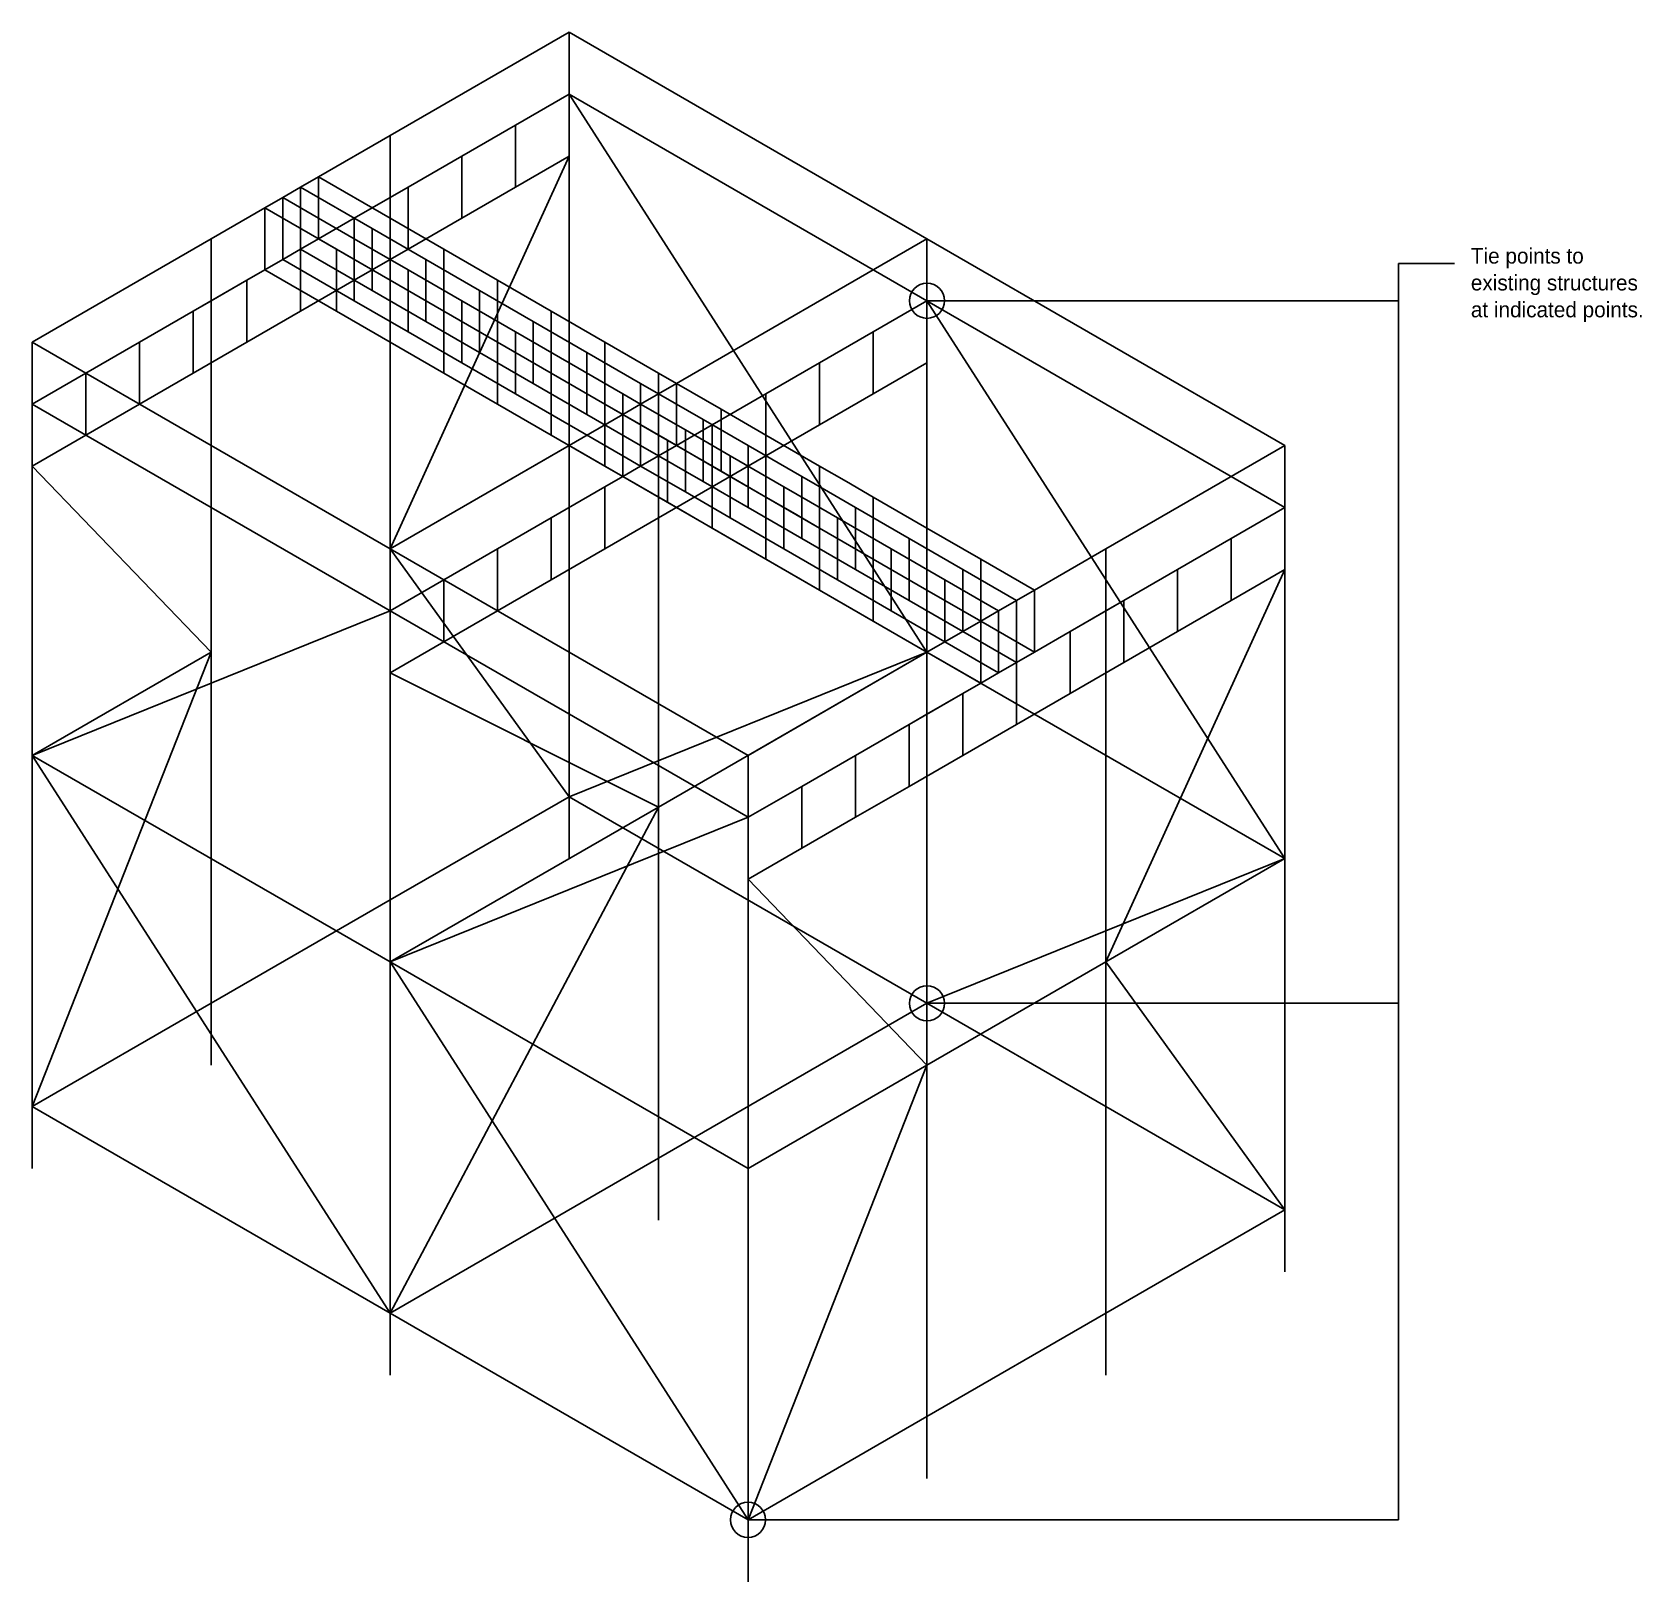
# Model space of a CAD drawing. Header units: millimetres. Extents: x -3894 to 3896, y -3750 to 3750.
import ezdxf

# ---------------------------------------------------------------- set-up
doc = ezdxf.new("R2010")
doc.units = ezdxf.units.MM
doc.layers.add('DIMENSION', color=1, linetype='CONTINUOUS')
doc.layers.add('PIPES', color=5, linetype='CONTINUOUS')

msp = doc.modelspace()

# ---------------------------------------------------------------- linework, layer by layer
at = {"layer": 'DIMENSION', "color": 6}
for p, q in [((2718.597573, -3450.0095), (2718.597573, 2630.0055)), ((2718.597573, -950.0045), (2718.597573, 2630.0055)), ((2718.597573, 2450.0055), (2718.597573, 2630.0055)), ((2718.597573, 2630.0055), (2988.597573, 2630.0055)), ((436.546766, 2450.0055), (2718.597573, 2450.0055)), ((436.546766, -950.0045), (2718.597573, -950.0045)), ((-429.487298, -3450.0095), (2718.597573, -3450.0095))]:
    msp.add_line(p, q, dxfattribs=at)
for centre in [(436.546766, 2450.0055), (436.546766, -950.0045), (-429.487298, -3450.0095)]:
    msp.add_circle(centre, 85, dxfattribs=at)
at = {"layer": 'PIPES'}
for p, q in [((-1295.512702, 3750.0105), (-2161.546766, 3250.0055)), ((-1295.512702, 3450.0105), (-1295.512702, 3750.0105)), ((436.546766, 2750.0055), (-1295.512702, 3750.0105)), ((-1295.512702, 3450.0105), (-1555.320323, 3300.0105)), ((436.546766, 2450.0055), (-1295.512702, 3450.0105)), ((-1295.512702, 3150.0105), (-1295.512702, 3450.0105)), ((-1295.512702, 3450.0105), (436.546766, 749.9955)), ((-1555.320323, 3300.0105), (-1815.136604, 3150.0055)), ((-1555.320323, 3000.0105), (-1555.320323, 3300.0105)), ((-2161.546766, 3250.0055), (-2507.956927, 3050.0055)), ((-2161.546766, 2950.0055), (-2161.546766, 3250.0055)), ((-1295.512702, 3150.0105), (-2161.546766, 1249.9955)), ((-1815.136604, 3150.0055), (-2074.944226, 3000.0055)), ((-1815.136604, 2850.0055), (-1815.136604, 3150.0055)), ((-1555.320323, 3000.0105), (-1295.512702, 3150.0105)), ((-1295.512702, 1750.0005), (-1295.512702, 3150.0105)), ((-2507.956927, 3050.0055), (-2594.559468, 3000.0055)), ((-2161.546766, 2850.0055), (-2507.956927, 3050.0055)), ((-2507.956927, 3050.0055), (-2507.956927, 2750.0055)), ((-2594.559468, 3000.0055), (-2681.162008, 2950.0055)), ((-2248.149306, 2800.0055), (-2594.559468, 3000.0055)), ((-2594.559468, 3000.0055), (-2594.559468, 2700.0055)), ((-2334.751847, 2850.0055), (-2074.944226, 3000.0055)), ((-2074.944226, 3000.0055), (-2161.546766, 2950.0055)), ((-2074.944226, 2700.0055), (-2074.944226, 3000.0055)), ((-1815.136604, 2850.0055), (-1555.320323, 3000.0105)), ((-2767.764549, 2900.0055), (-3027.57217, 2750.0055)), ((-2681.162008, 2950.0055), (-2767.764549, 2900.0055)), ((-2421.354387, 2700.0055), (-2767.764549, 2900.0055)), ((-2767.764549, 2900.0055), (-2767.764549, 2600.0055)), ((-2334.751847, 2750.0055), (-2681.162008, 2950.0055)), ((-2681.162008, 2950.0055), (-2681.162008, 2650.0055)), ((-2161.546766, 2950.0055), (-2334.751847, 2850.0055)), ((-2161.546766, 1249.9955), (-2161.546766, 2950.0055)), ((-2334.751847, 2850.0055), (-2507.956927, 2750.0055)), ((-2334.751847, 2550.0055), (-2334.751847, 2850.0055)), ((-1901.739145, 2700.0055), (-2161.546766, 2850.0055)), ((-2161.546766, 2550.0055), (-2161.546766, 2850.0055)), ((-2074.944226, 2700.0055), (-1815.136604, 2850.0055)), ((-3027.57217, 2750.0055), (-3893.597573, 2250.0055)), ((-3027.57217, 2450.0055), (-3027.57217, 2750.0055)), ((-2507.956927, 2750.0055), (-2594.559468, 2700.0055)), ((-2161.546766, 2550.0055), (-2507.956927, 2750.0055)), ((-2074.944226, 2600.0055), (-2334.751847, 2750.0055)), ((-2334.751847, 2450.0055), (-2334.751847, 2750.0055)), ((-1988.341685, 2650.0055), (-2248.149306, 2800.0055)), ((-2248.149306, 2500.0055), (-2248.149306, 2800.0055)), ((-775.89746, 2050.0005), (436.546766, 2750.0055)), ((436.546766, 2450.0055), (436.546766, 2750.0055)), ((2168.597573, 1750.0055), (436.546766, 2750.0055)), ((-2681.162008, 2650.0055), (-2767.764549, 2600.0055)), ((-2594.559468, 2700.0055), (-2681.162008, 2650.0055)), ((-2334.751847, 2450.0055), (-2681.162008, 2650.0055)), ((-2248.149306, 2500.0055), (-2594.559468, 2700.0055)), ((-2594.559468, 2400.0055), (-2594.559468, 2700.0055)), ((-2161.546766, 2550.0055), (-2421.354387, 2700.0055)), ((-2421.354387, 2400.0055), (-2421.354387, 2700.0055)), ((-2334.751847, 2550.0055), (-2074.944226, 2700.0055)), ((-1728.534064, 2500.0055), (-1988.341685, 2650.0055)), ((-1988.341685, 2350.0055), (-1988.341685, 2650.0055)), ((-1641.931524, 2550.0055), (-1901.739145, 2700.0055)), ((-1901.739145, 2400.0055), (-1901.739145, 2700.0055)), ((-2767.764549, 2600.0055), (-2854.367089, 2550.0055)), ((-2421.354387, 2400.0055), (-2767.764549, 2600.0055)), ((-1815.136604, 2450.0055), (-2074.944226, 2600.0055)), ((-2074.944226, 2300.0055), (-2074.944226, 2600.0055)), ((-3114.172978, 2400.0065), (-2854.367089, 2550.0055)), ((-2854.367089, 2550.0055), (-3027.57217, 2450.0055)), ((-2854.367089, 2250.0055), (-2854.367089, 2550.0055)), ((-2594.559468, 2400.0055), (-2334.751847, 2550.0055)), ((-1988.341685, 2350.0055), (-2248.149306, 2500.0055)), ((-1901.739145, 2400.0055), (-2161.546766, 2550.0055)), ((-2161.546766, 2250.0055), (-2161.546766, 2550.0055)), ((-1468.726443, 2350.0055), (-1728.534064, 2500.0055)), ((-1728.534064, 2200.0055), (-1728.534064, 2500.0055)), ((-1382.123903, 2400.0055), (-1641.931524, 2550.0055)), ((-1641.931524, 2250.0055), (-1641.931524, 2550.0055)), ((-3027.57217, 2450.0055), (-3114.172978, 2400.0065)), ((-3027.57217, 749.9955), (-3027.57217, 2450.0055)), ((-2074.944226, 2300.0055), (-2334.751847, 2450.0055)), ((-1555.328983, 2300.0055), (-1815.136604, 2450.0055)), ((-1815.136604, 2150.0055), (-1815.136604, 2450.0055)), ((176.739145, 2300.0055), (436.546766, 2450.0055)), ((2168.597573, 1450.0055), (436.546766, 2450.0055)), ((436.546766, 2150.0055), (436.546766, 2450.0055)), ((436.546766, 2450.0055), (2168.597573, -250.0045)), ((-3114.172978, 2400.0065), (-3373.981465, 2250.006)), ((-3114.172978, 2100.0065), (-3114.172978, 2400.0065)), ((-2854.367089, 2250.0055), (-2594.559468, 2400.0055)), ((-2161.546766, 2250.0055), (-2421.354387, 2400.0055)), ((-1728.534064, 2200.0055), (-1988.341685, 2350.0055)), ((-1641.931524, 2250.0055), (-1901.739145, 2400.0055)), ((-1901.739145, 2100.0055), (-1901.739145, 2400.0055)), ((-1208.910162, 2200.0005), (-1468.726443, 2350.0055)), ((-1468.726443, 2050.0055), (-1468.726443, 2350.0055)), ((-1122.307621, 2250.0005), (-1382.123903, 2400.0055)), ((-1382.123903, 2100.0055), (-1382.123903, 2400.0055)), ((-1815.136604, 2150.0055), (-2074.944226, 2300.0055)), ((-1295.512702, 2150.0005), (-1555.328983, 2300.0055)), ((-1555.328983, 2000.0055), (-1555.328983, 2300.0055)), ((-83.077137, 2150.0005), (176.739145, 2300.0055)), ((176.739145, 2000.0055), (176.739145, 2300.0055)), ((-3893.597573, 1950.0055), (-3893.597573, 2250.0055)), ((-3893.597573, 2250.0055), (-2161.538106, 1250.0005)), ((-3373.981465, 2250.006), (-3633.789086, 2100.006)), ((-3373.981465, 1950.006), (-3373.981465, 2250.006)), ((-3114.172978, 2100.0065), (-2854.367089, 2250.0055)), ((-1901.739145, 2100.0055), (-2161.546766, 2250.0055)), ((-1468.726443, 2050.0055), (-1728.534064, 2200.0055)), ((-1382.123903, 2100.0055), (-1641.931524, 2250.0055)), ((-1382.115242, 2100.0005), (-1641.931524, 2250.0055)), ((-1641.931524, 1950.0055), (-1641.931524, 2250.0055)), ((-949.10254, 2050.0005), (-1208.910162, 2200.0005)), ((-1208.910162, 1900.0005), (-1208.910162, 2200.0005)), ((-862.5, 2100.0005), (-1122.307621, 2250.0005)), ((-1122.307621, 1950.0005), (-1122.307621, 2250.0005)), ((-1555.328983, 2000.0055), (-1815.136604, 2150.0055)), ((-1035.705081, 2000.0005), (-1295.512702, 2150.0005)), ((-1295.512702, 1850.0005), (-1295.512702, 2150.0005)), ((-342.884758, 2000.0005), (-83.077137, 2150.0005)), ((-83.077137, 1850.0005), (-83.077137, 2150.0005)), ((176.739145, 2000.0055), (436.546766, 2150.0055)), ((436.546766, 749.9955), (436.546766, 2150.0055)), ((-3633.789086, 2100.006), (-3893.597573, 1950.0055)), ((-3633.789086, 1800.006), (-3633.789086, 2100.006)), ((-3373.981465, 1950.006), (-3114.172978, 2100.0065)), ((-1641.931524, 1950.0055), (-1901.739145, 2100.0055)), ((-1208.910162, 1900.0005), (-1468.726443, 2050.0055)), ((-1122.307621, 1950.0005), (-1382.123903, 2100.0055)), ((-1122.307621, 1950.0005), (-1382.115242, 2100.0005)), ((-1382.115242, 1800.0005), (-1382.115242, 2100.0005)), ((-862.5, 2000.0005), (-949.10254, 2050.0005)), ((-949.10254, 1750.0005), (-949.10254, 2050.0005)), ((-775.89746, 2050.0005), (-862.5, 2100.0005)), ((-862.5, 1800.0005), (-862.5, 2100.0005)), ((-862.5, 2000.0005), (-775.89746, 2050.0005)), ((-775.89746, 1750.0005), (-775.89746, 2050.0005)), ((-775.89746, 2050.0005), (-559.391109, 1925.0005)), ((-3893.597573, 1950.0055), (-2161.538106, 950.0005)), ((-3893.597573, 1650.0055), (-3893.597573, 1950.0055)), ((-3633.789086, 1800.006), (-3373.981465, 1950.006)), ((-1382.115242, 1800.0005), (-1641.931524, 1950.0055)), ((-1295.512702, 1850.0005), (-1555.328983, 2000.0055)), ((-862.5, 1800.0005), (-1122.307621, 1950.0005)), ((-1035.705081, 1900.0005), (-1122.307621, 1950.0005)), ((-1122.307621, 1650.0005), (-1122.307621, 1950.0005)), ((-949.10254, 1950.0005), (-1035.705081, 2000.0005)), ((-1035.705081, 1700.0005), (-1035.705081, 2000.0005)), ((-1035.705081, 1900.0005), (-949.10254, 1950.0005)), ((-949.10254, 1950.0005), (-862.5, 2000.0005)), ((-949.10254, 1650.0005), (-949.10254, 1950.0005)), ((-949.10254, 1950.0005), (-732.596189, 1825.0005)), ((-862.5, 1700.0005), (-862.5, 2000.0005)), ((-862.5, 2000.0005), (-645.993649, 1875.0005)), ((-602.692379, 1850.0005), (-342.884758, 2000.0005)), ((-342.884758, 1700.0005), (-342.884758, 2000.0005)), ((-83.077137, 1850.0005), (176.739145, 2000.0055)), ((-2161.538106, 1250.0005), (-1035.705081, 1900.0005)), ((-949.10254, 1750.0005), (-1208.910162, 1900.0005)), ((-1035.705081, 1600.0005), (-1035.705081, 1900.0005)), ((-1035.705081, 1900.0005), (-819.19873, 1775.0005)), ((-645.993649, 1875.0005), (-429.487298, 1750.0005)), ((-645.993649, 1575.0005), (-645.993649, 1875.0005)), ((-559.391109, 1925.0005), (-342.884758, 1800.0005)), ((-559.391109, 1625.0005), (-559.391109, 1925.0005)), ((-3893.597573, 1650.0055), (-3633.789086, 1800.006)), ((-1122.307621, 1650.0005), (-1382.115242, 1800.0005)), ((-1035.705081, 1700.0005), (-1295.512702, 1850.0005)), ((-775.89746, 1750.0005), (-862.5, 1800.0005)), ((-775.89746, 1750.0005), (-602.692379, 1850.0005)), ((-732.596189, 1825.0005), (-516.089838, 1700.0005)), ((-732.596189, 1525.0005), (-732.596189, 1825.0005)), ((-602.692379, 1550.0005), (-602.692379, 1850.0005)), ((-342.884758, 1700.0005), (-83.077137, 1850.0005)), ((-342.884758, 1500.0005), (-342.884758, 1800.0005)), ((-342.884758, 1800.0005), (-83.077137, 1650.0005)), ((-1295.512702, 1750.0005), (-2161.546766, 1249.9955)), ((-1295.512702, 50.0005), (-1295.512702, 1750.0005)), ((436.546766, 749.9955), (-1295.512702, 1750.0005)), ((-862.5, 1700.0005), (-949.10254, 1750.0005)), ((-862.5, 1700.0005), (-775.89746, 1750.0005)), ((-819.19873, 1775.0005), (-602.692379, 1650.0005)), ((-819.19873, 1475.0005), (-819.19873, 1775.0005)), ((-775.89746, 1750.0005), (-559.391109, 1625.0005)), ((-429.487298, 1450.0005), (-429.487298, 1750.0005)), ((-429.487298, 1750.0005), (-169.679677, 1600.0005)), ((1302.563509, 1250.0005), (2168.597573, 1750.0055)), ((2168.597573, 1450.0055), (2168.597573, 1750.0055)), ((-3893.597573, 249.9955), (-3893.597573, 1650.0055)), ((-3893.597573, 1650.0055), (-3027.57217, 749.9955)), ((-1035.705081, 1600.0005), (-1122.307621, 1650.0005)), ((-949.10254, 1650.0005), (-1035.705081, 1700.0005)), ((-1035.705081, 1600.0005), (-949.10254, 1650.0005)), ((-949.10254, 1650.0005), (-862.5, 1700.0005)), ((-949.10254, 1650.0005), (-732.596189, 1525.0005)), ((-862.5, 1700.0005), (-645.993649, 1575.0005)), ((-862.5, 1400.0005), (-862.5, 1700.0005)), ((-602.692379, 1550.0005), (-342.884758, 1700.0005)), ((-602.692379, 1350.0005), (-602.692379, 1650.0005)), ((-602.692379, 1650.0005), (-342.884758, 1500.0005)), ((-516.089838, 1400.0005), (-516.089838, 1700.0005)), ((-516.089838, 1700.0005), (-256.282217, 1550.0005)), ((-83.077137, 1350.0005), (-83.077137, 1650.0005)), ((-83.077137, 1650.0005), (46.826674, 1575.0005)), ((-1122.307621, 1550.0005), (-1035.705081, 1600.0005)), ((-1035.705081, 1600.0005), (-819.19873, 1475.0005)), ((-645.993649, 1575.0005), (-429.487298, 1450.0005)), ((-559.391109, 1625.0005), (-342.884758, 1500.0005)), ((-169.679677, 1300.0005), (-169.679677, 1600.0005)), ((-169.679677, 1600.0005), (-39.775866, 1525.0005)), ((46.826674, 1575.0005), (176.728752, 1500.0015)), ((-1382.11351, 1400.0015), (-1122.307621, 1550.0005)), ((-1122.307621, 1250.0005), (-1122.307621, 1550.0005)), ((-862.5, 1400.0005), (-602.692379, 1550.0005)), ((-732.596189, 1525.0005), (-516.089838, 1400.0005)), ((-342.884758, 1500.0005), (-83.077137, 1350.0005)), ((-342.884758, 1200.0005), (-342.884758, 1500.0005)), ((-342.884758, 1500.0005), (-212.980947, 1425.0005)), ((-256.282217, 1250.0005), (-256.282217, 1550.0005)), ((-256.282217, 1550.0005), (-126.378407, 1475.0005)), ((-39.775866, 1525.0005), (90.126212, 1450.0015)), ((176.728752, 1200.0015), (176.728752, 1500.0015)), ((176.728752, 1500.0015), (436.53724, 1350.001)), ((-819.19873, 1475.0005), (-602.692379, 1350.0005)), ((-429.487298, 1450.0005), (-169.679677, 1300.0005)), ((-212.980947, 1425.0005), (-83.078869, 1350.0015)), ((-126.378407, 1475.0005), (3.523672, 1400.0015)), ((90.126212, 1150.0015), (90.126212, 1450.0015)), ((90.126212, 1450.0015), (349.934699, 1300.001)), ((1908.789952, 1300.0055), (2168.597573, 1450.0055)), ((2168.597573, 1150.0055), (2168.597573, 1450.0055)), ((-1641.921997, 1250.001), (-1382.11351, 1400.0015)), ((-1382.11351, 1100.0015), (-1382.11351, 1400.0015)), ((-1122.307621, 1250.0005), (-862.5, 1400.0005)), ((-862.5, -0.0095), (-862.5, 1400.0005)), ((-602.692379, 1350.0005), (-342.884758, 1200.0005)), ((-516.089838, 1400.0005), (-256.282217, 1250.0005)), ((-83.078869, 1350.0015), (176.729619, 1200.001)), ((-83.078869, 1050.0015), (-83.078869, 1350.0015)), ((3.523672, 1100.0015), (3.523672, 1400.0015)), ((3.523672, 1400.0015), (263.332159, 1250.001)), ((436.53724, 1050.001), (436.53724, 1350.001)), ((436.53724, 1350.001), (696.344861, 1200.001)), ((-2161.546766, -450.0045), (-2161.546766, 1249.9955)), ((-2161.546766, 1249.9955), (-1295.512702, 50.0005)), ((-2161.538106, 950.0005), (-2161.538106, 1250.0005)), ((-2161.538106, 1250.0005), (-429.487298, 250.0005)), ((-1901.729619, 1100.001), (-1641.921997, 1250.001)), ((-1641.921997, 950.001), (-1641.921997, 1250.001)), ((-1382.11351, 1100.0015), (-1122.307621, 1250.0005)), ((-256.282217, 1250.0005), (3.523672, 1100.0015)), ((-169.679677, 1300.0005), (90.126212, 1150.0015)), ((263.332159, 950.001), (263.332159, 1250.001)), ((263.332159, 1250.001), (523.13978, 1100.001)), ((349.934699, 1000.001), (349.934699, 1300.001)), ((349.934699, 1300.001), (609.74232, 1150.001)), ((956.153348, 1050.0005), (1302.563509, 1250.0005)), ((1302.563509, 950.0005), (1302.563509, 1250.0005)), ((1648.973671, 1150.0005), (1908.789952, 1300.0055)), ((1908.789952, 1000.0055), (1908.789952, 1300.0055)), ((-342.884758, 1200.0005), (-83.078869, 1050.0015)), ((176.729619, 1200.001), (436.53724, 1050.001)), ((176.729619, 900.001), (176.729619, 1200.001)), ((696.344861, 900.001), (696.344861, 1200.001)), ((696.344861, 1200.001), (956.153348, 1050.0005)), ((-2161.538106, 950.0005), (-1901.729619, 1100.001)), ((-1901.729619, 800.001), (-1901.729619, 1100.001)), ((-1641.921997, 950.001), (-1382.11351, 1100.0015)), ((3.523672, 1100.0015), (263.332159, 950.001)), ((90.126212, 1150.0015), (349.934699, 1000.001)), ((523.13978, 800.001), (523.13978, 1100.001)), ((523.13978, 1100.001), (782.948267, 950.0005)), ((609.74232, 850.001), (609.74232, 1150.001)), ((609.74232, 1150.001), (869.550808, 1000.0005)), ((2168.597573, 1150.0055), (1302.563509, -750.0095)), ((1389.16605, 1000.0005), (1648.973671, 1150.0005)), ((1648.973671, 850.0005), (1648.973671, 1150.0005)), ((1908.789952, 1000.0055), (2168.597573, 1150.0055)), ((2168.597573, -250.0045), (2168.597573, 1150.0055)), ((-83.078869, 1050.0015), (176.729619, 900.001)), ((436.53724, 1050.001), (696.345727, 900.0005)), ((436.53724, 750.001), (436.53724, 1050.001)), ((869.550808, 1000.0005), (956.153348, 1050.0005)), ((956.153348, 750.0005), (956.153348, 1050.0005)), ((-2161.538106, 950.0005), (-3893.597573, 249.9955)), ((-2161.538106, 950.0005), (-429.487298, -49.9995)), ((-2161.538106, 650.0005), (-2161.538106, 950.0005)), ((-1901.729619, 800.001), (-1641.921997, 950.001)), ((263.332159, 950.001), (523.13978, 800.001)), ((349.934699, 1000.001), (609.74232, 850.001)), ((696.345727, 900.0005), (782.948267, 950.0005)), ((782.948267, 950.0005), (869.550808, 1000.0005)), ((782.948267, 650.0005), (782.948267, 950.0005)), ((869.550808, 700.0005), (869.550808, 1000.0005)), ((1129.358429, 850.0005), (1389.16605, 1000.0005)), ((1129.358429, 850.0005), (1302.563509, 950.0005)), ((1302.563509, 950.0005), (1389.16605, 1000.0005)), ((1302.563509, -750.0095), (1302.563509, 950.0005)), ((1389.16605, 700.0005), (1389.16605, 1000.0005)), ((1648.973671, 850.0005), (1908.789952, 1000.0055)), ((176.729619, 900.001), (436.53724, 750.001)), ((436.538106, 750.0005), (696.345727, 900.0005)), ((696.344861, 900.001), (956.153348, 750.0005)), ((696.345727, 600.0005), (696.345727, 900.0005)), ((-2161.538106, 650.0005), (-1901.729619, 800.001)), ((523.13978, 800.001), (782.948267, 650.0005)), ((609.74232, 850.001), (869.550808, 700.0005)), ((956.153348, 750.0005), (1129.358429, 850.0005)), ((1129.358429, 550.0005), (1129.358429, 850.0005)), ((1389.16605, 700.0005), (1648.973671, 850.0005)), ((-3027.57217, 749.9955), (-3893.597573, 249.9955)), ((-3027.57217, 749.9955), (-3893.597573, -1450.0045)), ((-3027.57217, -950.0045), (-3027.57217, 749.9955)), ((436.546766, 749.9955), (-1295.512702, 50.0005)), ((-862.5, -0.0095), (436.546766, 749.9955)), ((-429.487298, 250.0005), (436.538106, 750.0005)), ((436.53724, 750.001), (696.345727, 600.0005)), ((436.538106, 450.0005), (436.538106, 750.0005)), ((436.546766, -950.0045), (436.546766, 749.9955)), ((2168.597573, -250.0045), (436.546766, 749.9955)), ((869.550808, 700.0005), (956.153348, 750.0005)), ((-2161.538106, -750.0095), (-2161.538106, 650.0005)), ((-2161.538106, 650.0005), (-862.5, -0.0095)), ((696.345727, 600.0005), (782.948267, 650.0005)), ((782.948267, 650.0005), (869.550808, 700.0005)), ((869.550808, 400.0005), (869.550808, 700.0005)), ((1129.358429, 550.0005), (1389.16605, 700.0005)), ((349.937297, 400.0015), (609.743186, 550.0005)), ((436.538106, 450.0005), (609.743186, 550.0005)), ((609.743186, 550.0005), (696.345727, 600.0005)), ((609.743186, 250.0005), (609.743186, 550.0005)), ((869.550808, 400.0005), (1129.358429, 550.0005)), ((90.12881, 250.001), (349.937297, 400.0015)), ((349.937297, 400.0015), (436.538106, 450.0005)), ((349.937297, 100.0015), (349.937297, 400.0015)), ((436.538106, -1250.0095), (436.538106, 450.0005)), ((609.743186, 250.0005), (869.550808, 400.0005)), ((-3893.597573, -1450.0045), (-3893.597573, 249.9955)), ((-3893.597573, 249.9955), (-2161.538106, -750.0095)), ((-3893.597573, 249.9955), (-2161.538106, -2450.0095)), ((-429.487298, -49.9995), (-429.487298, 250.0005)), ((-169.678811, 100.001), (90.12881, 250.001)), ((90.12881, -49.999), (90.12881, 250.001)), ((349.937297, 100.0015), (609.743186, 250.0005)), ((-429.487298, -49.9995), (-169.678811, 100.001)), ((-169.678811, -199.999), (-169.678811, 100.001)), ((90.12881, -49.999), (349.937297, 100.0015)), ((-1295.512702, 50.0005), (-2161.546766, -450.0045)), ((-1295.512702, 50.0005), (-1295.512702, -250.0005)), ((436.546766, -950.0045), (-1295.512702, 50.0005)), ((-2161.538106, -750.0095), (-862.5, -0.0095)), ((-862.5, -0.0095), (-2161.538106, -2450.0095)), ((-429.487298, -49.9995), (-2161.538106, -750.0095)), ((-862.5, -1700.0095), (-862.5, -0.0095)), ((-429.487298, -349.9995), (-429.487298, -49.9995)), ((-169.678811, -199.999), (90.12881, -49.999)), ((-429.487298, -349.9995), (-169.678811, -199.999)), ((2168.597573, -250.0045), (436.546766, -950.0045)), ((1302.563509, -750.0095), (2168.597573, -250.0045)), ((2168.597573, -1950.0045), (2168.597573, -250.0045)), ((-429.487298, -1750.0095), (-429.487298, -349.9995)), ((-429.487298, -349.9995), (436.538106, -1250.0095)), ((-2161.546766, -450.0045), (-3027.57217, -950.0045)), ((-2161.546766, -450.0045), (-2161.546766, -750.0055)), ((-2161.538106, -2450.0095), (-2161.538106, -750.0095)), ((-2161.538106, -750.0095), (-429.487298, -1750.0095)), ((-2161.538106, -750.0095), (-429.487298, -3450.0095)), ((436.538106, -1250.0095), (1302.563509, -750.0095)), ((1302.563509, -2450.0095), (1302.563509, -750.0095)), ((1302.563509, -750.0095), (2168.597573, -1950.0045)), ((-3027.57217, -950.0045), (-3893.597573, -1450.0045)), ((-3027.57217, -950.0045), (-3027.57217, -1250.0055)), ((-862.5, -1700.0095), (436.546766, -950.0045)), ((436.546766, -950.0045), (436.546766, -1250.0055)), ((2168.597573, -1950.0045), (436.546766, -950.0045)), ((-429.487298, -1750.0095), (436.538106, -1250.0095)), ((436.538106, -1250.0095), (-429.487298, -3450.0095)), ((436.538106, -2950.0095), (436.538106, -1250.0095)), ((-3893.597573, -1450.0045), (-2161.538106, -2450.0095)), ((-3893.597573, -1450.0045), (-3893.597573, -1750.0055)), ((-2161.538106, -2450.0095), (-862.5, -1700.0095)), ((-862.5, -1700.0095), (-862.5, -2000.0105)), ((-429.487298, -3450.0095), (-429.487298, -1750.0095)), ((1302.563509, -2450.0095), (2168.597573, -1950.0045)), ((2168.597573, -1950.0045), (2168.597573, -2250.0055)), ((-2161.538106, -2450.0095), (-2161.538106, -2750.0105)), ((-2161.538106, -2450.0095), (-429.487298, -3450.0095)), ((436.538106, -2950.0095), (1302.563509, -2450.0095)), ((1302.563509, -2450.0095), (1302.563509, -2750.0105)), ((-429.487298, -3450.0095), (436.538106, -2950.0095)), ((436.538106, -2950.0095), (436.538106, -3250.0105)), ((-429.487298, -3450.0095), (-429.487298, -3750.0105))]:
    msp.add_line(p, q, dxfattribs=at)

# ---------------------------------------------------------------- texts
at = {"layer": 'DIMENSION', "color": 6}
for s, p in [('Tie points to', (3068.597573, 2630.0055)), ('existing structures', (3068.597573, 2500.0055)), ('at indicated points.', (3068.597573, 2370.0055))]:
    msp.add_text(s, height=75, dxfattribs=at).set_placement(p)

doc.saveas('drawing.dxf')
